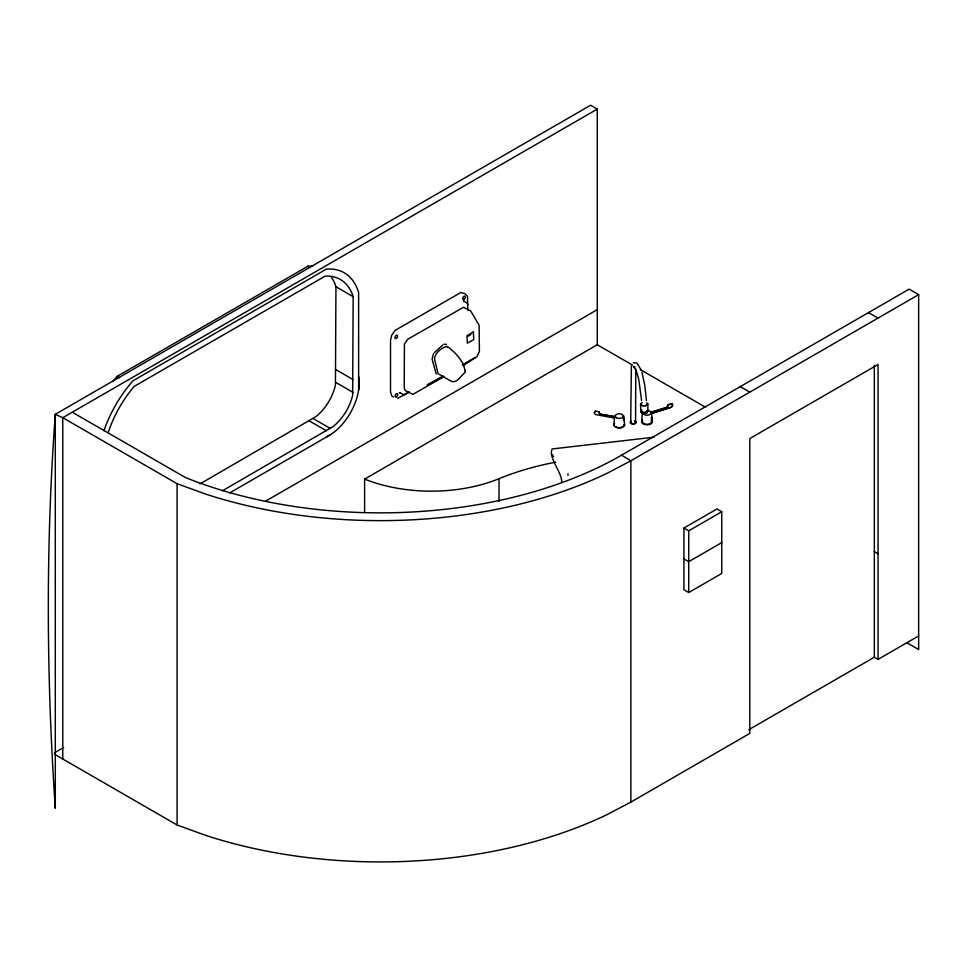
<?xml version="1.0" encoding="UTF-8"?>
<svg xmlns="http://www.w3.org/2000/svg" width="967" height="967" viewBox="0 0 967 967"><rect width="100%" height="100%" fill="white"/><g stroke="black" fill="none" stroke-linecap="round" stroke-linejoin="round"><path stroke-width="1.45" d="M630.714 422.216L631.378 365.985M635.573 422.398L635.778 369.213M613.9 424.924L614.613 416.076M641.653 421.697L642.366 412.861M331.427 277.275A72.984 42.137 -60 0 1 335.223 284.588L335.948 286.715L335.44 385.265A35.392 20.44 -60 0 1 315.726 416.729L199.951 483.899M108.183 432.636A81.494 47.045 -60 0 1 132.66 388.263L134.304 386.329L325.178 276.127L326.979 276.054A72.984 42.137 -60 0 1 352.435 294.524L353.16 296.664L352.653 395.201A35.392 20.44 -60 0 1 332.938 426.665L222.362 490.825M594.427 412.764L595.636 411.217M599.383 411.749L599.238 412.401A2.067 1.656 -19.2 0 0 600.567 414.142L614.722 416.644L614.492 418.058L596.252 414.71A2.865 2.297 -19.2 0 1 594.379 412.619M594.608 411.918L594.874 411.313M433.482 353.717L432.092 359.108L436.202 374.12M312.426 266.239A72.984 42.137 -60 0 0 309.766 266.118L307.965 266.191L117.092 376.393L115.448 378.327A81.494 47.045 -60 0 0 112.825 381.614M434.437 352.641L442.741 345.038M597.28 109.102L62.77 417.696L55.3 414.311L55.3 808.255A2953.387 1705.147 60 0 1 55.3 414.311L590.607 105.246L597.28 109.102L597.28 344.748L364.607 479.088L364.607 512.292M467.98 336.214L470.869 334.558M229.687 492.916L330.641 434.63M409.126 392.034L404.182 394.705L399.311 392.699L400.193 392.578M408.944 392.215L397.679 398.319M442.777 376.308L427.112 385.108L443.394 376.211M462.323 365.03L475.341 357.5L463.133 365.611M462.915 364.946L477.021 356.593L479.402 351.323L479.124 325.25L470.651 310.878L463.556 307.228L407.639 339.332L404.411 344.022L404.242 387.767L405.125 390.511L412.873 394.355L443.853 376.743M265.562 501.172L597.28 309.658M54.551 752.749L63.701 747.467M72.283 412.208L185.543 477.589A341.158 196.966 0 0 0 621.576 455.167L909.125 289.145L918.65 294.645L918.65 649.546L906.889 642.765M918.65 294.645L630.871 460.788L606.768 473.467A354.635 204.75 0 0 1 205.717 494.101L177.094 483.705L62.77 417.696L62.77 758.998M683.923 528.042L716.958 508.968L721.757 511.748L721.757 573.455L688.734 592.529L683.923 589.749L683.923 528.042L688.734 530.81L721.757 511.748M721.757 542.596L688.734 561.67L683.923 558.902M748.676 729.771L874.325 657.234L878.048 659.385L918.65 635.935M54.442 754.187L177.094 825.008L205.717 835.391A354.635 204.75 0 0 0 606.768 814.77L630.871 802.09L749.812 733.421L749.812 438.547L878.048 364.511L878.048 659.385M633.276 362.794L636.866 363.048L641.181 369.986M326.387 437.084L333.857 432.37A43.14 24.912 -60 0 0 357.887 394.016L358.757 389.314A43.14 24.912 -60 0 0 358.624 376.477M667.713 405.705L667.665 405.572A2.067 1.656 -19.2 0 1 666.118 407.53L651.516 412.172L666.166 407.663A2.067 1.656 -19.2 0 0 667.713 405.705L667.593 404.919L671.932 403.819M671.811 403.807L667.593 404.919M672.597 405.197L672.548 405.064A2.865 2.297 -19.2 0 1 670.397 407.445L651.637 413.417L670.445 407.59A2.865 2.297 -19.2 0 0 672.597 405.197L672.101 403.759L672.464 404.242M443.877 344.24L446.512 344.349M654.127 437.181L552.193 448.954C547.926 457.222 561.936 472.367 561.658 481.651M635.017 367.158L634.292 367.134M595.708 411.096L599.431 411.882L599.286 412.546A2.067 1.656 -19.2 0 0 600.616 414.287L614.77 416.777M868.535 312.583L878.048 318.083M740.287 386.631L749.812 392.118M597.28 344.748L632.503 365.091M640.335 369.612L705.584 407.276M874.325 551.589L878.048 553.728M307.965 266.191L310.431 267.617M335.948 286.715L353.16 296.664M335.948 369.696L353.16 379.632M335.948 382.509L353.16 392.457M313.127 418.554L330.339 428.49M309.174 420.826L326.387 430.774M117.092 376.393L119.545 377.819M393.448 396.99L391.877 396.071L390.523 392.01L390.523 340.263L391.768 335.078L395.044 330.436L460.884 292.445L465.03 293.763L467.496 296.289L467.835 310.31M621.576 455.167L630.871 460.788L630.871 802.09M448.217 347.068C456.122 353.221 464.559 362.057 465.163 372.464C461.005 375.22 457.451 383.524 451.359 381.336L438.063 373.661L434.509 359.035C434.727 353.112 441.677 347.818 446.657 346.283L447.552 347.528M463.797 301.051L467.363 303.275L467.762 304.714M633.772 366.807L633.349 366.36L636.117 370.373L638.764 379.366L641.592 400.773M552.217 454.623L553.571 456.654M464.776 369.914L465.284 370.699M641.967 372.295L644.784 385.277L646.439 400.64M463.616 300.544L463.773 301.245M567.919 473.661L568.1 475.329M651.516 412.172L651.685 413.55M651.673 412.873L652.362 421.709M623.92 416.088L624.609 424.936M651.323 417.285L651.613 421.709M623.268 416.088L623.57 420.512M647.781 404.073L647.975 410.939M640.553 404.327L640.746 411.18M874.325 365.357L874.325 657.234M688.734 530.81L688.734 592.529M555.747 462.166A211.459 122.084 0 0 0 499.032 478.689L499.032 501.329M358.624 390.039L358.624 292.493A80.72 46.597 -60 0 0 326.387 269.116L132.975 380.793A89.23 51.517 -60 0 0 103.94 430.69M177.094 483.705L177.094 825.008M499.032 478.689A116.838 67.448 0 0 1 364.607 479.088M634.968 421.37A2.43 1.402 0.1 0 1 633.627 423.691A2.43 1.402 0.1 0 1 630.835 421.854M646.21 405.294A2.43 0.991 -2.4 0 1 645.267 405.669M642.837 405.681A2.43 0.991 -2.4 0 1 642.015 405.33M646.572 404.532A2.43 0.991 -2.4 0 1 646.621 404.798M647.455 410.902A3.119 1.463 -1.6 0 1 643.611 412.462M642.85 412.341A3.119 1.463 -1.6 0 1 641.592 410.371M646.657 402.913A3.614 1.692 -1.6 0 1 646.56 405.415A3.614 1.692 -1.6 0 1 641.266 405.27A3.614 1.692 -1.6 0 1 642.281 402.792M646.826 411.326A2.877 1.354 -1.6 0 1 644.82 413.417A2.877 1.354 -1.6 0 1 641.568 411.833M647.443 410.105A3.614 1.692 -1.6 0 1 646.5 412.377A3.614 1.692 -1.6 0 1 641.653 412.244A3.614 1.692 -1.6 0 1 641.737 409.948M647.358 411.604A3.119 1.463 -1.6 0 1 644.046 413.55A3.119 1.463 -1.6 0 1 641.629 411.446M646.863 411.604A2.877 1.354 -1.6 0 1 645.158 412.293M642.354 412.039A2.877 1.354 -1.6 0 1 641.544 410.757M634.836 420.838A3.046 1.765 0.1 0 1 635.524 423.413A3.046 1.765 0.1 0 1 631.04 423.582A3.046 1.765 0.1 0 1 631.125 420.983M650.996 423.038A4.605 2.659 0.1 0 1 643.019 423.026M642.559 422.386A4.605 2.659 0.1 0 1 642.572 421.008M651.456 421.02A4.605 2.659 0.1 0 1 651.456 422.398M651.649 420.162A5.355 3.094 0.1 0 1 647.008 424.803A5.355 3.094 0.1 0 1 642.378 420.149M647.02 410.54A4.001 2.321 0.1 0 1 651.009 413.066A4.001 2.321 0.1 0 1 646.319 415.145A4.001 2.321 0.1 0 1 643.152 412.256M623.86 424.936A4.605 2.659 0.1 0 1 621.019 427.39A4.605 2.659 0.1 0 1 616.003 426.81M624.428 424.126A5.355 3.094 0.1 0 1 618.554 427.994A5.355 3.094 0.1 0 1 614.625 423.377M473.371 331.959L466.988 335.646L467.363 343.237L473.745 339.55L473.371 331.959M616.438 417.72A4.001 2.321 0.1 0 0 623.135 416.692A4.001 2.321 0.1 0 0 618.239 413.852A4.001 2.321 0.1 0 0 616.438 417.72M396.434 396.808A1.861 1.076 -60 0 0 397.57 393.883A1.861 1.076 -60 0 0 395.298 395.189A1.861 1.076 -60 0 0 396.434 396.808M463.979 299.323A1.861 1.076 -60 0 0 465.115 296.398A1.861 1.076 -60 0 0 462.842 297.703A1.861 1.076 -60 0 0 463.979 299.323M396.24 338.438A1.861 1.076 -60 0 0 397.377 335.501A1.861 1.076 -60 0 0 395.104 336.818A1.861 1.076 -60 0 0 396.24 338.438"/></g></svg>
